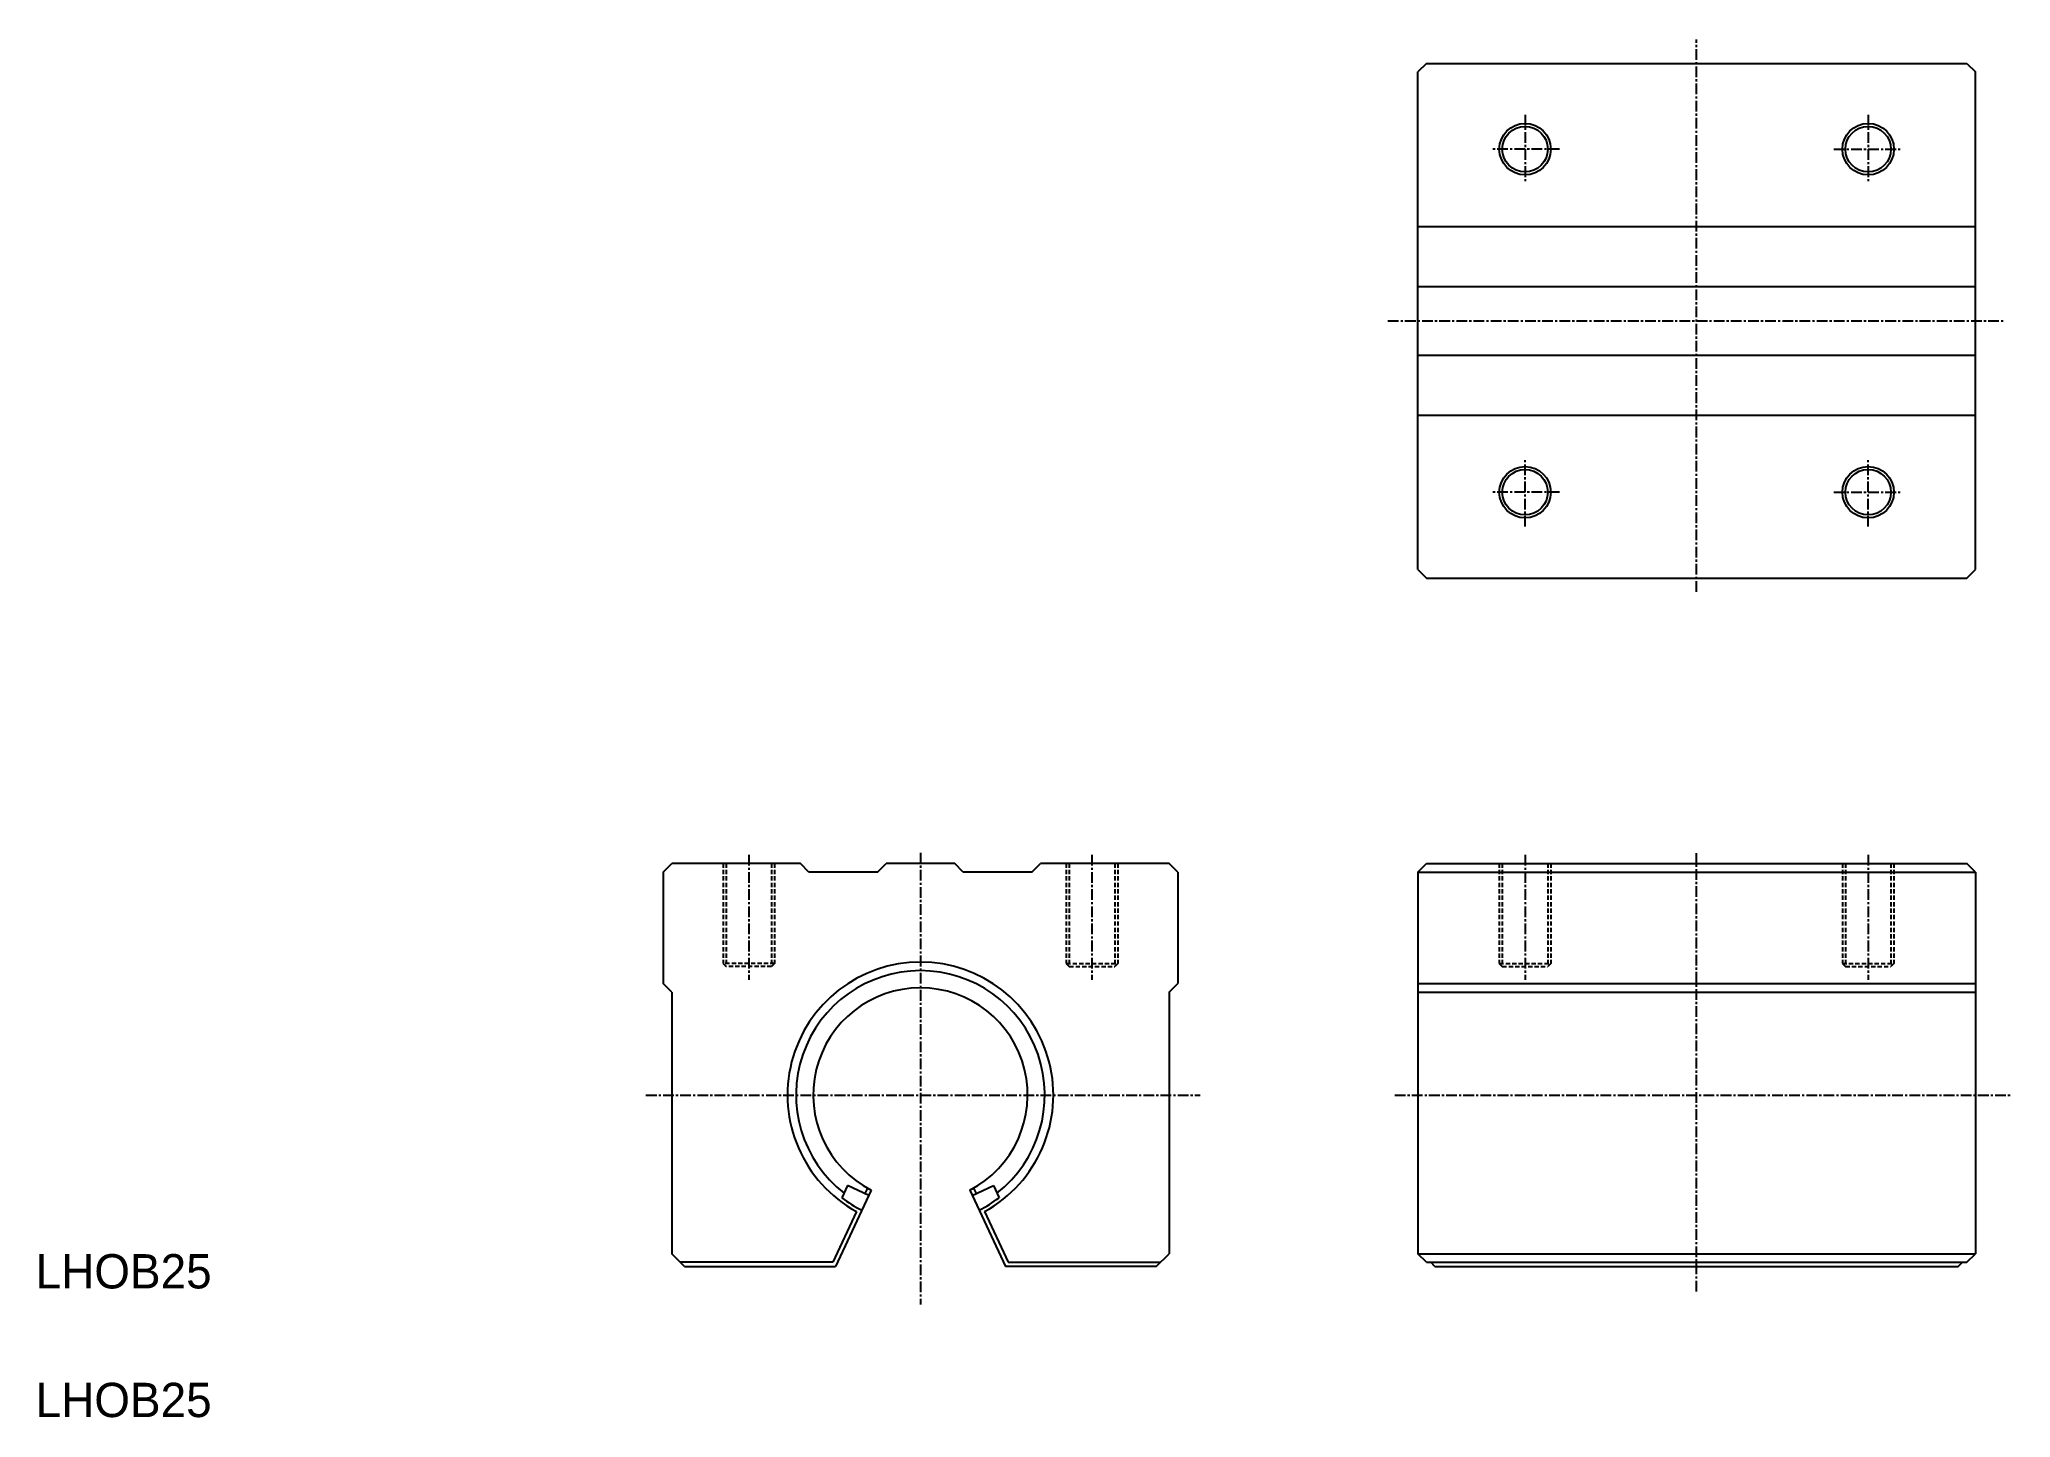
# Model space of a CAD drawing. Extents: x 10 to 240, y 10 to 171.
import ezdxf

# ---------------------------------------------------------------- set-up
doc = ezdxf.new("R2010")
doc.units = 0
doc.linetypes.add('CENTER', pattern=[2, 1.25, -0.25, 0.25, -0.25])
doc.linetypes.add('DASHED', pattern=[0.75, 0.5, -0.25])
doc.layers.get('0').update_dxf_attribs({"linetype": 'CONTINUOUS'})
doc.layers.add('CENTER', color=1, linetype='CENTER')

msp = doc.modelspace()

# ---------------------------------------------------------------- linework, layer by layer
at = {"color": 7, "linetype": 'CONTINUOUS'}
for p, q in [((172.14, 167.83), (171.14, 166.83)), ((172.14, 167.83), (235.14, 167.83)), ((235.14, 167.83), (236.14, 166.83)), ((171.14, 108.83), (171.14, 166.83)), ((236.14, 108.83), (236.14, 166.83)), ((171.14, 148.83), (236.14, 148.83)), ((171.14, 141.83), (236.14, 141.83)), ((171.14, 133.83), (236.14, 133.83)), ((171.14, 126.83), (236.14, 126.83)), ((171.14, 108.83), (172.14, 107.83)), ((235.14, 107.83), (236.14, 108.83)), ((172.14, 107.83), (235.14, 107.83)), ((83.15, 73.55), (84.15, 74.55)), ((83.15, 73.55), (83.15, 60.55)), ((99.15, 74.55), (84.15, 74.55)), ((100.15, 73.55), (99.15, 74.55)), ((108.15, 73.55), (100.15, 73.55)), ((108.15, 73.55), (109.15, 74.55)), ((117.15, 74.55), (109.15, 74.55)), ((118.15, 73.55), (117.15, 74.55)), ((126.15, 73.55), (118.15, 73.55)), ((126.15, 73.55), (127.15, 74.55)), ((142.15, 74.55), (127.15, 74.55)), ((143.15, 73.55), (142.15, 74.55)), ((143.15, 73.55), (143.15, 60.55)), ((171.14, 73.55), (172.14, 74.55)), ((171.14, 73.55), (171.14, 29.05)), ((171.14, 73.55), (236.14, 73.55)), ((172.14, 74.55), (235.14, 74.55)), ((236.14, 73.55), (235.14, 74.55)), ((236.14, 73.55), (236.14, 29.05)), ((84.15, 59.55), (83.15, 60.55)), ((142.15, 59.55), (143.15, 60.55)), ((171.14, 60.55), (236.14, 60.55)), ((84.15, 59.55), (84.15, 29.05)), ((142.15, 59.55), (142.15, 29.05)), ((171.14, 59.55), (236.14, 59.55)), ((104.66, 37), (103.99, 35.57)), ((107.12, 35.85), (104.66, 37)), ((119.19, 35.85), (121.65, 37)), ((121.65, 37), (122.32, 35.57)), ((107.4, 36.45), (103.25, 27.55)), ((106.96, 36.69), (106.67, 36.06)), ((118.9, 36.45), (123.06, 27.55)), ((119.34, 36.69), (119.64, 36.06)), ((105.69, 33.96), (102.94, 28.05)), ((120.62, 33.96), (123.37, 28.05)), ((85.65, 27.55), (84.15, 29.05)), ((102.94, 28.05), (85.15, 28.05)), ((123.37, 28.05), (141.15, 28.05)), ((140.65, 27.55), (142.15, 29.05)), ((171.14, 29.05), (236.14, 29.05)), ((172.14, 28.05), (171.14, 29.05)), ((172.14, 28.05), (235.14, 28.05)), ((173.14, 27.55), (172.64, 28.05)), ((234.14, 27.55), (234.64, 28.05)), ((235.14, 28.05), (236.14, 29.05)), ((85.65, 27.55), (103.25, 27.55)), ((140.65, 27.55), (123.06, 27.55)), ((173.14, 27.55), (234.14, 27.55)), ((186.39, 27.55), (186.39, 27.55)), ((206.14, 27.55), (206.14, 27.55))]:
    msp.add_line(p, q, dxfattribs=at)
at = {"color": 3, "linetype": 'DASHED'}
for p, q in [((90.15, 74.55), (90.15, 62.9)), ((90.5, 74.55), (90.5, 62.55)), ((95.8, 74.55), (95.8, 62.55)), ((96.15, 74.55), (96.15, 62.9)), ((130.15, 74.55), (130.15, 62.9)), ((130.5, 74.55), (130.5, 62.55)), ((135.8, 74.55), (135.8, 62.55)), ((136.15, 74.55), (136.15, 62.9)), ((180.64, 74.55), (180.64, 62.9)), ((180.99, 74.55), (180.99, 62.55)), ((186.29, 74.55), (186.29, 62.55)), ((186.64, 74.55), (186.64, 62.9)), ((220.64, 74.55), (220.64, 62.9)), ((220.99, 74.55), (220.99, 62.55)), ((226.29, 74.55), (226.29, 62.55)), ((226.64, 74.55), (226.64, 62.9)), ((96.15, 62.9), (90.15, 62.9)), ((90.15, 62.9), (90.5, 62.55)), ((95.8, 62.55), (90.5, 62.55)), ((96.15, 62.9), (95.8, 62.55)), ((130.15, 62.9), (136.15, 62.9)), ((130.15, 62.9), (130.5, 62.55)), ((130.5, 62.55), (135.8, 62.55)), ((136.15, 62.9), (135.8, 62.55)), ((180.64, 62.9), (180.99, 62.55)), ((180.64, 62.9), (186.64, 62.9)), ((180.99, 62.55), (186.29, 62.55)), ((186.64, 62.9), (186.29, 62.55)), ((220.64, 62.9), (220.99, 62.55)), ((220.64, 62.9), (226.64, 62.9)), ((220.99, 62.55), (226.29, 62.55)), ((226.64, 62.9), (226.29, 62.55))]:
    msp.add_line(p, q, dxfattribs=at)
at = {"color": 3}
for centre in [(183.64, 157.83), (223.64, 157.83), (183.64, 117.83), (223.64, 117.83)]:
    msp.add_circle(centre, 3, dxfattribs=at)
at = {"color": 7, "linetype": 'CONTINUOUS'}
for centre in [(183.64, 157.83), (223.64, 157.83), (183.64, 117.83), (223.64, 117.83)]:
    msp.add_circle(centre, 2.65, dxfattribs=at)
for radius, start, end in [(15.5, 298.7755, 241.2245), (14.5, 307.915, 232.085), (12.5, 297.3871, 242.6129), (15.08, 232.5913, 243.0217), (15.08, 296.9783, 307.4087)]:
    msp.add_arc((113.15, 47.55), radius, start, end, dxfattribs=at)
at = {"layer": 'CENTER', "color": 1, "linetype": 'CENTER'}
for p, q in [((203.64, 106.23), (203.64, 170.63)), ((183.64, 161.83), (183.64, 153.83)), ((223.64, 161.83), (223.64, 153.83)), ((187.64, 157.83), (179.64, 157.83)), ((219.64, 157.83), (227.64, 157.83)), ((167.64, 137.83), (239.56, 137.83)), ((183.64, 113.83), (183.64, 121.83)), ((223.64, 113.83), (223.64, 121.83)), ((187.64, 117.83), (179.64, 117.83)), ((219.64, 117.83), (227.64, 117.83)), ((93.15, 75.55), (93.15, 60.99)), ((113.15, 75.8), (113.15, 23.14)), ((133.15, 75.55), (133.15, 60.99)), ((183.64, 75.55), (183.64, 60.99)), ((203.64, 24.65), (203.64, 75.74)), ((223.64, 75.55), (223.64, 60.99)), ((223.64, 75.55), (223.64, 60.99)), ((81.15, 47.55), (145.75, 47.55)), ((168.44, 47.55), (240.24, 47.55))]:
    msp.add_line(p, q, dxfattribs=at)

# ---------------------------------------------------------------- texts
at = {"color": 7, "linetype": 'CONTINUOUS'}
for p in [(10, 25), (10, 10)]:
    msp.add_text('LHOB25', height=4, dxfattribs=at).set_placement(p)

doc.saveas('drawing.dxf')
